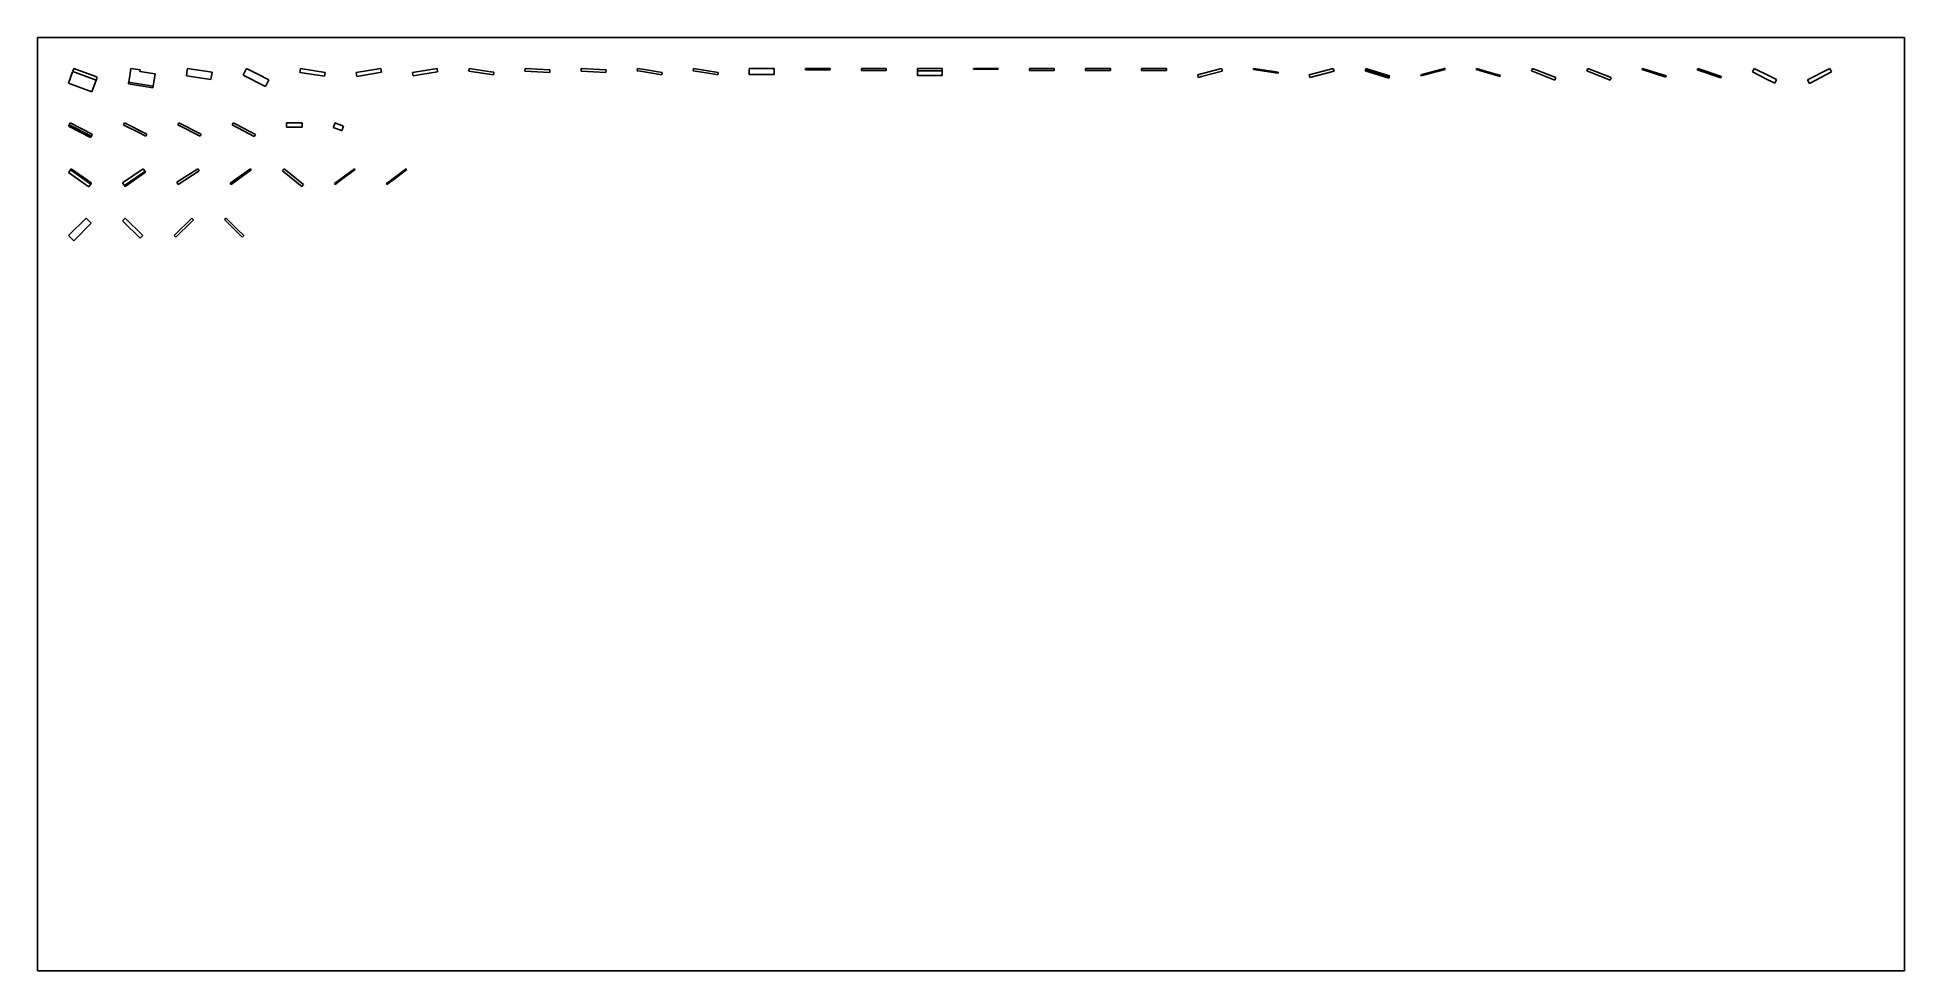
# Model space of a CAD drawing. Header units: metres. Extents: x 0 to 600, y 0 to 300.
import ezdxf

# ---------------------------------------------------------------- set-up
doc = ezdxf.new("R2010")
doc.units = ezdxf.units.M

msp = doc.modelspace()

# ---------------------------------------------------------------- linework, layer by layer
at = {"layer": '1'}
for p, q in [((462.332253, 289.656516), (462.433056, 290)), ((470.008519, 287.403751), (462.332253, 289.656516)), ((462.433056, 290), (464.546737, 289.379695)), ((464.546737, 289.379695), (470.109321, 287.747235)), ((470.067451, 287.604562), (470.008519, 287.403751)), ((470.109321, 287.747235), (470.067451, 287.604562))]:
    msp.add_line(p, q, dxfattribs=at)
at = {"layer": '10'}
for p, q in [((480.109321, 289.190086), (480.425759, 290)), ((487.560778, 286.278764), (480.109321, 289.190086)), ((480.425759, 290), (487.877215, 287.088678)), ((487.877215, 287.088678), (487.560778, 286.278764))]:
    msp.add_line(p, q, dxfattribs=at)
at = {"layer": '11'}
for p, q in [((120.553284, 288.706363), (128.447997, 290)), ((120.725138, 287.657585), (120.553284, 288.706363)), ((123.211615, 288.065022), (120.821485, 287.673373)), ((128.619851, 288.951222), (123.211615, 288.065022)), ((128.447997, 290), (128.619851, 288.951222)), ((120.821485, 287.673373), (120.725138, 287.657585))]:
    msp.add_line(p, q, dxfattribs=at)
at = {"layer": '12'}
for p, q in [((372.773911, 287.975456), (380.513498, 290)), ((380.73355, 289.158771), (374.045541, 287.409301)), ((380.513498, 290), (380.548384, 289.866636)), ((380.548384, 289.866636), (380.675988, 289.378822)), ((380.675988, 289.378822), (380.73355, 289.158771)), ((372.849492, 287.686516), (372.773911, 287.975456)), ((372.993962, 287.134226), (372.849492, 287.686516)), ((374.045541, 287.409301), (372.993962, 287.134226))]:
    msp.add_line(p, q, dxfattribs=at)
at = {"layer": '13'}
for p, q in [((444.524158, 287.91634), (452.116629, 289.964549)), ((449.35144, 288.883701), (445.444802, 287.829814)), ((449.436038, 288.906523), (449.35144, 288.883701)), ((452.332253, 289.687831), (449.436038, 288.906523)), ((452.116629, 289.964549), (452.24804, 290)), ((452.24804, 290), (452.332253, 289.687831)), ((444.608371, 287.604171), (444.524158, 287.91634)), ((445.444802, 287.829814), (444.608371, 287.604171))]:
    msp.add_line(p, q, dxfattribs=at)
at = {"layer": '14'}
for p, q in [((10, 236.264223), (15.656854, 241.921077)), ((17.347049, 240.230882), (11.690195, 234.574028)), ((15.656854, 241.921077), (17.347049, 240.230882)), ((11.690195, 234.574028), (10, 236.264223))]:
    msp.add_line(p, q, dxfattribs=at)
at = {"layer": '15'}
for p, q in [((27.347049, 241.01922), (27.576499, 241.252205)), ((33.046989, 235.405781), (27.347049, 241.01922)), ((27.576499, 241.252205), (27.646132, 241.322911)), ((27.646132, 241.322911), (28.235221, 241.921077)), ((28.235221, 241.921077), (33.93516, 236.307639)), ((33.93516, 236.307639), (33.046989, 235.405781))]:
    msp.add_line(p, q, dxfattribs=at)
at = {"layer": '16'}
for p, q in [((156.66803, 289.131944), (156.718703, 290)), ((164.654434, 288.665737), (156.66803, 289.131944)), ((156.718703, 290), (164.705107, 289.533793)), ((164.705107, 289.533793), (164.654434, 288.665737))]:
    msp.add_line(p, q, dxfattribs=at)
at = {"layer": '17'}
for p, q in [((390.73355, 289.670461), (390.771655, 289.919653)), ((398.641624, 288.461181), (390.73355, 289.670461)), ((390.771655, 289.919653), (390.783942, 290)), ((390.783942, 290), (398.692016, 288.79072)), ((398.64933, 288.511573), (398.641624, 288.461181)), ((398.692016, 288.79072), (398.64933, 288.511573))]:
    msp.add_line(p, q, dxfattribs=at)
at = {"layer": '18'}
for p, q in [((66.141267, 287.870231), (66.549956, 288.672328)), ((66.549956, 288.672328), (67.226438, 290)), ((67.226438, 290), (70.858359, 288.149445)), ((70.858359, 288.149445), (74.354491, 286.368079)), ((73.26932, 284.238309), (66.141267, 287.870231)), ((74.354491, 286.368079), (73.26932, 284.238309))]:
    msp.add_line(p, q, dxfattribs=at)
at = {"layer": '19'}
for p, q in [((551.103913, 288.867821), (551.442245, 289.544578)), ((555.87454, 286.482834), (551.103913, 288.867821)), ((551.442245, 289.544578), (551.669925, 290)), ((551.669925, 290), (556.440553, 287.615014)), ((558.259527, 285.290504), (555.87454, 286.482834)), ((556.440553, 287.615014), (558.825539, 286.422684)), ((558.825539, 286.422684), (558.259527, 285.290504))]:
    msp.add_line(p, q, dxfattribs=at)
at = {"layer": '2'}
for p, q in [((515.645109, 289.658718), (515.705722, 289.850235)), ((523.272241, 287.244828), (515.645109, 289.658718)), ((515.705722, 289.850235), (515.753121, 290)), ((515.753121, 290), (523.380252, 287.58611)), ((523.380252, 287.58611), (523.272241, 287.244828))]:
    msp.add_line(p, q, dxfattribs=at)
at = {"layer": '20'}
for p, q in [((497.877215, 289.190086), (498.193653, 290)), ((505.328672, 286.278764), (497.877215, 289.190086)), ((498.193653, 290), (505.645109, 287.088678)), ((505.645109, 287.088678), (505.328672, 286.278764))]:
    msp.add_line(p, q, dxfattribs=at)
at = {"layer": '21'}
for p, q in [((10, 271.430991), (10.254454, 271.927549)), ((17.119651, 267.782626), (10, 271.430991)), ((10.254454, 271.927549), (10.544859, 272.494264)), ((10.544859, 272.494264), (17.66451, 268.845899)), ((17.374685, 268.280316), (17.119651, 267.782626)), ((17.66451, 268.845899), (17.374685, 268.280316))]:
    msp.add_line(p, q, dxfattribs=at)
at = {"layer": '22'}
for p, q in [((138.619851, 289.087814), (138.757187, 290)), ((146.530695, 287.896783), (138.619851, 289.087814)), ((138.757187, 290), (145.764864, 288.944946)), ((145.764864, 288.944946), (145.850827, 288.932004)), ((145.850827, 288.932004), (146.66803, 288.808968)), ((146.66803, 288.808968), (146.530695, 287.896783))]:
    msp.add_line(p, q, dxfattribs=at)
at = {"layer": '23'}
for p, q in [((84.354491, 288.749796), (84.552505, 290)), ((92.255997, 287.498316), (84.354491, 288.749796)), ((84.552505, 290), (92.454011, 288.748519)), ((92.454011, 288.748519), (92.255997, 287.498316))]:
    msp.add_line(p, q, dxfattribs=at)
at = {"layer": '24'}
for p, q in [((246.773911, 289.536755), (246.773911, 290)), ((246.773911, 290), (254.773911, 290)), ((254.773911, 289.536755), (246.773911, 289.536755)), ((254.773911, 290), (254.773911, 289.536755))]:
    msp.add_line(p, q, dxfattribs=at)
at = {"layer": '25'}
for p, q in [((210.755297, 289.267691), (210.877028, 290)), ((217.662483, 288.119511), (210.755297, 289.267691)), ((210.877028, 290), (218.768738, 288.688163)), ((218.647006, 287.955854), (217.662483, 288.119511)), ((218.768738, 288.688163), (218.647006, 287.955854))]:
    msp.add_line(p, q, dxfattribs=at)
at = {"layer": '26'}
for p, q in [((426.642375, 289.22342), (426.745813, 289.55692)), ((434.283296, 286.85354), (426.642375, 289.22342)), ((426.745813, 289.55692), (426.883237, 290)), ((426.883237, 290), (434.524158, 287.630121)), ((434.386632, 287.186713), (434.283296, 286.85354)), ((434.524158, 287.630121), (434.386632, 287.186713))]:
    msp.add_line(p, q, dxfattribs=at)
at = {"layer": '27'}
for p, q in [((174.705107, 289.131582), (174.709573, 289.219651)), ((182.694842, 288.72645), (174.705107, 289.131582)), ((174.709573, 289.219651), (174.745036, 289.919033)), ((174.745036, 289.919033), (174.749142, 290)), ((174.749142, 290), (182.738877, 289.594868)), ((182.734822, 289.514908), (182.694842, 288.72645)), ((182.738877, 289.594868), (182.734822, 289.514908))]:
    msp.add_line(p, q, dxfattribs=at)
at = {"layer": '28'}
for p, q in [((62.617159, 271.835414), (62.959229, 272.494264)), ((66.234051, 269.957549), (62.617159, 271.835414)), ((62.959229, 272.494264), (64.228216, 271.835414)), ((64.228216, 271.835414), (70.059307, 268.807952)), ((69.717236, 268.149102), (66.234051, 269.957549)), ((70.059307, 268.807952), (69.717236, 268.149102))]:
    msp.add_line(p, q, dxfattribs=at)
at = {"layer": '29'}
for p, q in [((10, 256.536141), (10.61309, 257.404234)), ((16.534615, 251.921077), (10, 256.536141)), ((10.61309, 257.404234), (10.765082, 257.619444)), ((10.765082, 257.619444), (10.880329, 257.782626)), ((10.880329, 257.782626), (16.135242, 254.07135)), ((16.135242, 254.07135), (17.414943, 253.167563)), ((17.147705, 252.789171), (16.534615, 251.921077)), ((17.414943, 253.167563), (17.147705, 252.789171))]:
    msp.add_line(p, q, dxfattribs=at)
at = {"layer": '3'}
for p, q in [((533.380252, 289.561387), (533.529298, 290)), ((540.954867, 286.987439), (533.380252, 289.561387)), ((533.529298, 290), (541.103913, 287.426052)), ((540.961509, 287.006985), (540.954867, 286.987439)), ((540.991031, 287.093864), (540.961509, 287.006985)), ((541.035946, 287.226038), (540.991031, 287.093864)), ((541.103913, 287.426052), (541.035946, 287.226038))]:
    msp.add_line(p, q, dxfattribs=at)
at = {"layer": '30'}
for p, q in [((60.155997, 241.396151), (60.680923, 241.921077)), ((65.812851, 235.739297), (60.155997, 241.396151)), ((60.680923, 241.921077), (64.452159, 238.149841)), ((64.452159, 238.149841), (66.337777, 236.264223)), ((66.337777, 236.264223), (65.812851, 235.739297))]:
    msp.add_line(p, q, dxfattribs=at)
at = {"layer": '31'}
for p, q in [((43.93516, 236.307639), (49.6351, 241.921077)), ((49.494335, 240.740532), (44.456057, 235.778715)), ((50.155997, 241.392153), (49.494335, 240.740532)), ((49.6351, 241.921077), (50.155997, 241.392153)), ((44.456057, 235.778715), (43.93516, 236.307639))]:
    msp.add_line(p, q, dxfattribs=at)
at = {"layer": '32'}
for p, q in [((408.692016, 287.91634), (416.415899, 290)), ((416.642375, 289.160478), (408.918493, 287.076818)), ((416.415899, 290), (416.511482, 289.645686)), ((416.511482, 289.645686), (416.642375, 289.160478)), ((408.918493, 287.076818), (408.692016, 287.91634))]:
    msp.add_line(p, q, dxfattribs=at)
at = {"layer": '33'}
for p, q in [((45.152081, 271.832818), (45.489104, 272.494264)), ((52.280136, 268.200899), (45.152081, 271.832818)), ((45.489104, 272.494264), (52.617159, 268.862345)), ((52.617159, 268.862345), (52.280136, 268.200899))]:
    msp.add_line(p, q, dxfattribs=at)
at = {"layer": '34'}
for p, q in [((27.66451, 271.830261), (27.996466, 272.494264)), ((27.785796, 271.769626), (27.66451, 271.830261)), ((32.384463, 269.47061), (27.785796, 271.769626)), ((27.996466, 272.494264), (35.152081, 268.91695)), ((34.820125, 268.252947), (32.384463, 269.47061)), ((35.152081, 268.91695), (34.820125, 268.252947))]:
    msp.add_line(p, q, dxfattribs=at)
at = {"layer": '35'}
for p, q in [((95.062951, 271.02796), (95.218717, 271.445345)), ((97.431618, 270.143988), (95.062951, 271.02796)), ((95.218717, 271.445345), (95.538799, 272.30303)), ((95.538799, 272.30303), (95.610167, 272.494264)), ((95.610167, 272.494264), (98.42082, 271.445345)), ((97.873604, 269.979041), (97.431618, 270.143988)), ((98.42082, 271.445345), (97.873604, 269.979041))]:
    msp.add_line(p, q, dxfattribs=at)
at = {"layer": '36'}
for p, q in [((10, 285.291381), (11.348285, 288.904207)), ((11.348285, 288.904207), (11.485604, 288.904207)), ((11.422924, 289.104207), (11.757228, 290)), ((11.485604, 289.104207), (11.422924, 289.104207)), ((11.485604, 288.904207), (11.485604, 289.104207)), ((11.757228, 290), (18.484186, 287.48954)), ((17.495074, 282.494264), (10, 285.291381)), ((18.880368, 286.20626), (17.495074, 282.494264)), ((18.484186, 287.48954), (19.252302, 287.202884)), ((19.252302, 287.202884), (18.880368, 286.20626))]:
    msp.add_line(p, q, dxfattribs=at)
at = {"layer": '37'}
for p, q in [((112.105289, 252.945113), (118.476982, 257.782626)), ((112.22058, 252.793259), (112.105289, 252.945113)), ((112.321742, 252.660014), (112.22058, 252.793259)), ((113.993516, 253.929257), (112.321742, 252.660014)), ((114.506461, 254.318694), (113.993516, 253.929257)), ((118.693435, 257.497527), (114.506461, 254.318694)), ((118.476982, 257.782626), (118.620695, 257.593335)), ((118.620695, 257.593335), (118.693435, 257.497527))]:
    msp.add_line(p, q, dxfattribs=at)
at = {"layer": '38'}
for p, q in [((95.482529, 252.993971), (101.891022, 257.782626)), ((95.696796, 252.707225), (95.482529, 252.993971)), ((98.202151, 254.579315), (95.696796, 252.707225)), ((102.105289, 257.49588), (98.202151, 254.579315)), ((101.891022, 257.782626), (102.105289, 257.49588))]:
    msp.add_line(p, q, dxfattribs=at)
at = {"layer": '39'}
for p, q in [((61.999761, 253.080357), (68.471907, 257.782626)), ((62.218826, 252.778838), (61.999761, 253.080357)), ((62.227527, 252.766863), (62.218826, 252.778838)), ((62.272048, 252.705584), (62.227527, 252.766863)), ((68.744194, 257.407853), (62.272048, 252.705584)), ((68.471907, 257.782626), (68.57082, 257.646482)), ((68.57082, 257.646482), (68.744194, 257.407853))]:
    msp.add_line(p, q, dxfattribs=at)
at = {"layer": '4'}
for p, q in [((47.874559, 287.636343), (48.184026, 289.691828)), ((48.184026, 289.691828), (48.197672, 289.782462)), ((48.197672, 289.782462), (48.225185, 289.965203)), ((48.225185, 289.965203), (48.230424, 290)), ((48.230424, 290), (56.141267, 288.808969)), ((56.141267, 288.808969), (55.785402, 286.445311)), ((55.785402, 286.445311), (47.874559, 287.636343))]:
    msp.add_line(p, q, dxfattribs=at)
at = {"layer": '40'}
for p, q in [((29.356934, 285.656769), (29.771855, 288.237907)), ((29.771855, 288.237907), (29.818545, 288.528356)), ((29.818545, 288.528356), (30.055113, 290)), ((30.055113, 290), (33.017087, 289.52386)), ((33.009043, 289.473819), (32.937936, 289.031474)), ((32.937936, 289.031474), (37.874559, 288.237907)), ((33.017087, 289.52386), (33.009043, 289.473819)), ((37.874559, 288.237907), (37.239658, 284.288312)), ((29.252302, 285.005875), (29.324784, 285.456769)), ((37.1509, 283.736168), (29.252302, 285.005875)), ((29.324784, 285.456769), (29.440859, 285.456769)), ((29.440859, 285.656769), (29.356934, 285.656769)), ((29.440859, 285.456769), (29.440859, 285.656769)), ((37.239658, 284.288312), (37.1509, 283.736168))]:
    msp.add_line(p, q, dxfattribs=at)
at = {"layer": '41'}
for p, q in [((228.768738, 288.033766), (228.773939, 290)), ((236.76871, 288.012606), (228.768738, 288.033766)), ((228.773939, 290), (236.773911, 289.97884)), ((236.773911, 289.97884), (236.76871, 288.012606))]:
    msp.add_line(p, q, dxfattribs=at)
at = {"layer": '42'}
for p, q in [((80.059307, 271.109595), (80.062353, 272.26119)), ((85.059289, 271.09637), (80.059307, 271.109595)), ((80.062353, 272.26119), (80.062969, 272.494264)), ((80.062969, 272.494264), (85.062951, 272.481039)), ((85.062951, 272.481039), (85.059289, 271.09637))]:
    msp.add_line(p, q, dxfattribs=at)
at = {"layer": '43'}
for p, q in [((192.738877, 289.267052), (192.856699, 290)), ((193.832744, 289.091212), (192.738877, 289.267052)), ((192.856699, 290), (195.044433, 289.64832)), ((200.637474, 287.997345), (193.832744, 289.091212)), ((195.044433, 289.64832), (200.755297, 288.730293)), ((200.755297, 288.730293), (200.637474, 287.997345))]:
    msp.add_line(p, q, dxfattribs=at)
at = {"layer": '44'}
for p, q in [((264.773911, 289.31244), (264.773911, 290)), ((264.773911, 290), (272.773911, 290)), ((272.773911, 289.31244), (264.773911, 289.31244)), ((272.773911, 290), (272.773911, 289.31244))]:
    msp.add_line(p, q, dxfattribs=at)
at = {"layer": '45'}
for p, q in [((282.773911, 287.752355), (282.773911, 290)), ((282.773911, 290), (290.773911, 290)), ((290.773911, 290), (290.773911, 287.752355)), ((290.773911, 287.752355), (282.773911, 287.752355))]:
    msp.add_line(p, q, dxfattribs=at)
at = {"layer": '46'}
for p, q in [((300.773911, 289.794973), (300.773911, 290)), ((300.773911, 290), (308.773911, 290)), ((308.773911, 289.794973), (300.773911, 289.794973)), ((308.773911, 290), (308.773911, 289.794973))]:
    msp.add_line(p, q, dxfattribs=at)
at = {"layer": '47'}
for p, q in [((318.773911, 289.312439), (318.773911, 290)), ((318.773911, 290), (326.773911, 290)), ((326.773911, 289.312439), (318.773911, 289.312439)), ((326.773911, 290), (326.773911, 289.312439))]:
    msp.add_line(p, q, dxfattribs=at)
at = {"layer": '48'}
for p, q in [((336.773911, 289.312443), (336.773911, 290)), ((336.773911, 290), (344.773911, 290)), ((344.773911, 289.312443), (336.773911, 289.312443)), ((344.773911, 290), (344.773911, 289.312443))]:
    msp.add_line(p, q, dxfattribs=at)
at = {"layer": '49'}
for p, q in [((354.773911, 289.312442), (354.773911, 290)), ((354.773911, 290), (362.773911, 290)), ((362.773911, 289.312442), (354.773911, 289.312442)), ((362.773911, 290), (362.773911, 289.312442))]:
    msp.add_line(p, q, dxfattribs=at)
at = {"layer": '5'}
for p, q in [((102.454011, 288.688143), (110.345717, 290)), ((102.661577, 287.439491), (102.454011, 288.688143)), ((109.418076, 288.56264), (102.661577, 287.439491)), ((110.553284, 288.751348), (109.418076, 288.56264)), ((110.345717, 290), (110.553284, 288.751348))]:
    msp.add_line(p, q, dxfattribs=at)
at = {"layer": '6'}
for p, q in [((78.744194, 257.110137), (78.866863, 257.259791)), ((84.931302, 252.038679), (78.744194, 257.110137)), ((78.866863, 257.259791), (79.047119, 257.479701)), ((79.047119, 257.479701), (79.29542, 257.782626)), ((79.29542, 257.782626), (85.482529, 252.711168)), ((85.482529, 252.711168), (84.931302, 252.038679))]:
    msp.add_line(p, q, dxfattribs=at)
at = {"layer": '7'}
for p, q in [((27.414943, 253.217659), (33.984653, 257.782626)), ((28.020808, 252.345724), (27.414943, 253.217659)), ((28.225649, 252.050926), (28.020808, 252.345724)), ((34.795358, 256.615893), (28.225649, 252.050926)), ((33.984653, 257.782626), (34.591479, 256.909306)), ((34.591479, 256.909306), (34.795358, 256.615893))]:
    msp.add_line(p, q, dxfattribs=at)
at = {"layer": '8'}
for p, q in [((44.795358, 253.465506), (51.530525, 257.782626)), ((45.081306, 253.019397), (44.795358, 253.465506)), ((45.264594, 252.733448), (45.081306, 253.019397)), ((51.999761, 257.050568), (45.264594, 252.733448)), ((51.530525, 257.782626), (51.999761, 257.050568))]:
    msp.add_line(p, q, dxfattribs=at)
at = {"layer": '9'}
for p, q in [((568.825539, 286.313686), (575.925615, 290)), ((576.508877, 288.876601), (569.408801, 285.190286)), ((575.925615, 290), (576.508877, 288.876601)), ((569.408801, 285.190286), (568.825539, 286.313686))]:
    msp.add_line(p, q, dxfattribs=at)
at = {"layer": 'fold-line'}
for p, q in [((18.880718, 286.207197), (11.385644, 289.004313)), ((282.773911, 289.257643), (290.773911, 289.257643)), ((434.386928, 287.187668), (426.746007, 289.557548)), ((37.239499, 284.287325), (29.340901, 285.557032)), ((17.374229, 268.279426), (10.254578, 271.927791)), ((17.147705, 252.789171), (10.61309, 257.404234)), ((34.591088, 256.90987), (28.021378, 252.344903))]:
    msp.add_line(p, q, dxfattribs=at)
at = {"layer": 'sheet_boundary'}
for p, q in [((0, 300), (600, 300)), ((0, 0), (0, 300)), ((600, 300), (600, 0)), ((600, 0), (0, 0))]:
    msp.add_line(p, q, dxfattribs=at)

doc.saveas('drawing.dxf')
